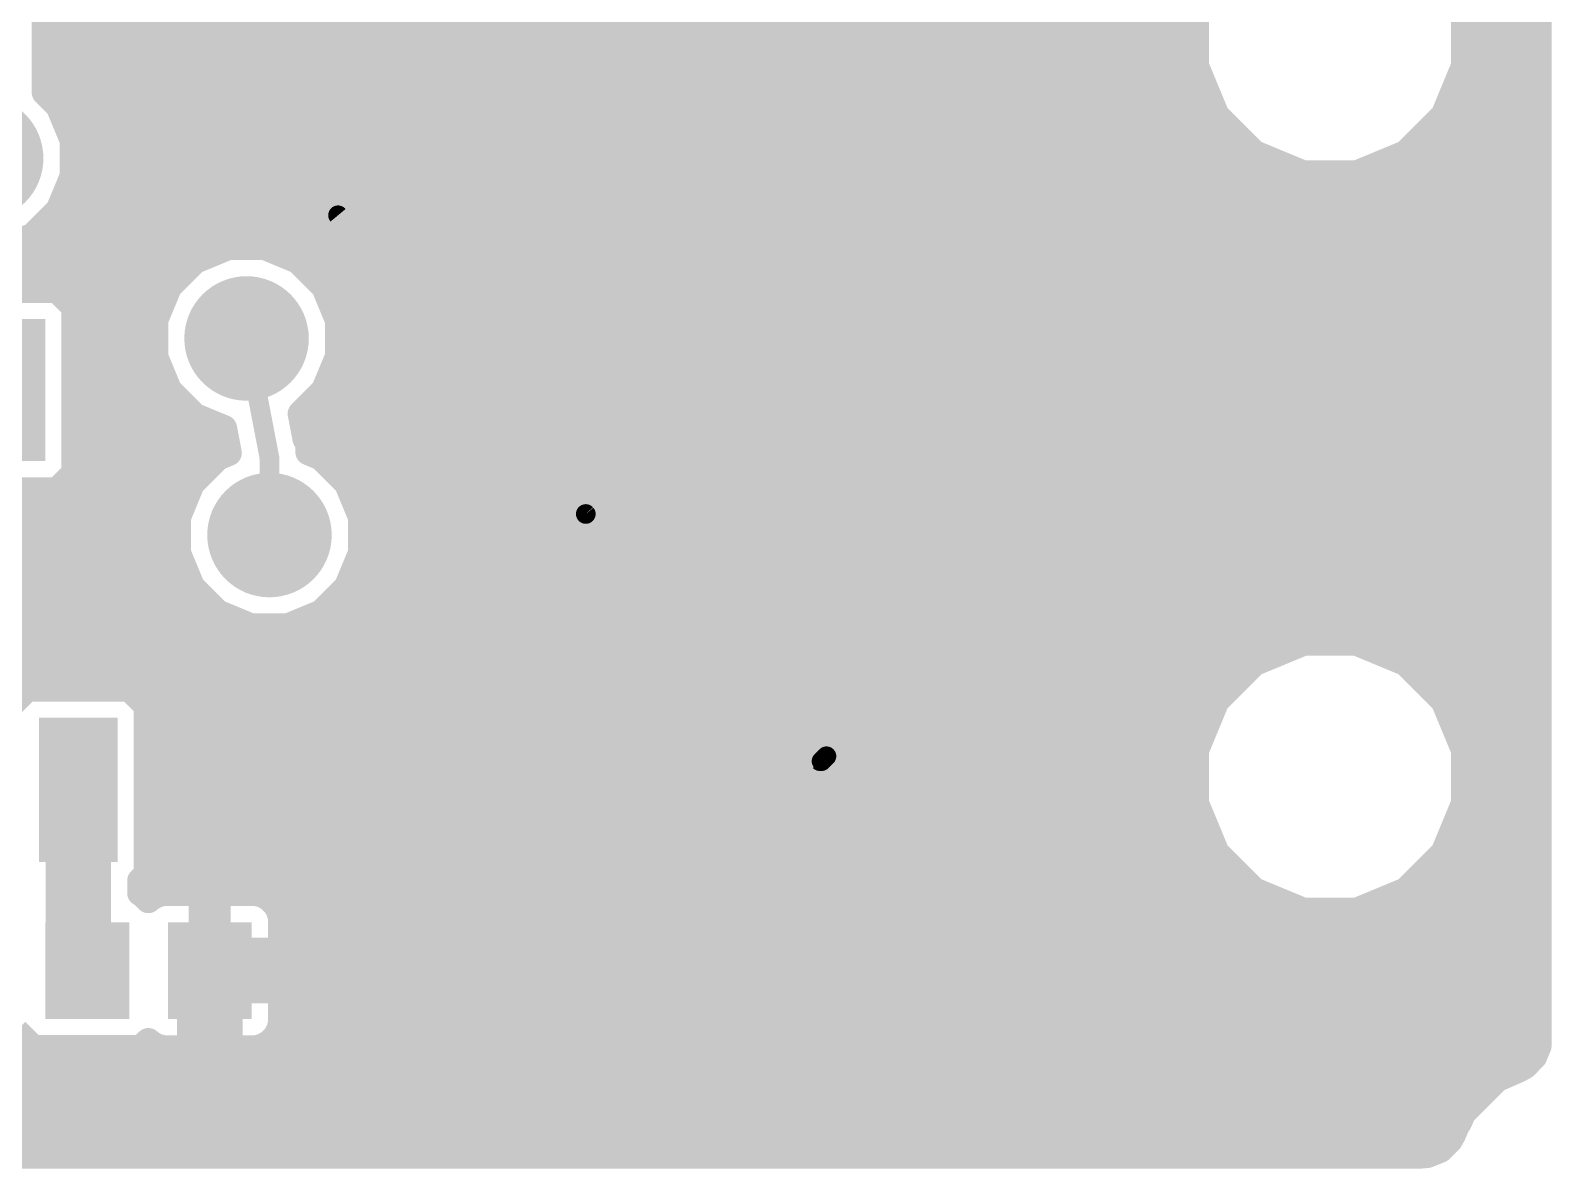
# Model space of a CAD drawing. Extents: x -40.6 to 40.6, y -25.6 to 25.6.
# Drawn here: x 16.97 to 40.56, y -25.57 to -7.92 of the extents above; entities that cross this region are included whole.
import ezdxf

# ---------------------------------------------------------------- set-up
doc = ezdxf.new("R2010")
doc.units = 0
doc.layers.add('1', color=22, linetype='CONTINUOUS')
doc.layers.add('18', color=82, linetype='CONTINUOUS')

# ---------------------------------------------------------------- blocks, each defined once
blk = doc.blocks.new('RECT')
blk.add_solid([(-0.5, -0.5), (0.5, -0.5), (-0.5, 0.5), (0.5, 0.5)])
blk = doc.blocks.new('ROUNDV')
at = {"const_width": 0.5}
blk.add_lwpolyline([(0, -0.25, 1), (0, 0.25, 1), (0, -0.25)], format="xyb", dxfattribs=at)

msp = doc.modelspace()

# ---------------------------------------------------------------- linework, layer by layer
at = {"layer": '1'}
for points, const_width in [([(40.3519, 23.5458), (40.3519, -23.6685)], 0.4064), ([(17.1918, -8.8867), (17.1918, -0.308)], 0.4064), ([(25.146, -4.191), (32.0548, -11.0998)], 2), ([(17.1918, -7.7216), (35.0418, -7.7216)], 0.4064), ([(35.0418, -7.6516), (35.0418, -8.4784)], 0.4064), ([(39.1982, -8.4784), (39.1982, -7.6516)], 0.4064), ([(39.1982, -7.7216), (40.3519, -7.7216)], 0.4064), ([(17.1918, -8.128), (35.0418, -8.128)], 0.4064), ([(39.1982, -8.128), (40.3519, -8.128)], 0.4064), ([(17.1918, -8.5344), (35.065, -8.5344)], 0.4064), ([(35.0418, -8.4784), (35.3582, -9.2422)], 0.4064), ([(38.8818, -9.2422), (39.1982, -8.4784)], 0.4064), ([(39.175, -8.5344), (40.3519, -8.5344)], 0.4064), ([(17.4077, -9.1025), (17.1918, -8.8867)], 0.4064), ([(17.2459, -8.9408), (35.2333, -8.9408)], 0.4064), ([(17.6236, -9.6239), (17.4077, -9.1025)], 0.4064), ([(39.0067, -8.9408), (40.3519, -8.9408)], 0.4064), ([(17.509, -9.3472), (35.4632, -9.3472)], 0.4064), ([(35.3582, -9.2422), (35.9428, -9.8268)], 0.4064), ([(38.2972, -9.8268), (38.8818, -9.2422)], 0.4064), ([(38.7768, -9.3472), (40.3519, -9.3472)], 0.4064), ([(17.6236, -10.1881), (17.6236, -9.6239)], 0.4064), ([(17.6236, -9.7536), (35.8696, -9.7536)], 0.4064), ([(35.9428, -9.8268), (36.7066, -10.1432)], 0.4064), ([(37.5334, -10.1432), (38.2972, -9.8268)], 0.4064), ([(38.3704, -9.7536), (40.3519, -9.7536)], 0.4064), ([(17.4077, -10.7095), (17.6236, -10.1881)], 0.4064), ([(17.6236, -10.16), (40.3519, -10.16)], 0.4064), ([(32.0548, -11.0998), (32.0548, -16.4338)], 2), ([(36.7066, -10.1432), (37.5334, -10.1432)], 0.4064), ([(17.4669, -10.5664), (40.3519, -10.5664)], 0.4064), ([(17.0087, -11.1085), (17.4077, -10.7095)], 0.4064), ([(21.7388, -10.7904), (15.5606, -11.63)], 0.3048), ([(17.1443, -10.9728), (40.3519, -10.9728)], 0.4064), ([(25.5802, -15.4212), (21.7388, -10.7904)], 0.3048), ([(16.4873, -11.3244), (17.0087, -11.1085)], 0.4064), ([(20.0379, -11.2816), (19.5165, -11.4975)], 0.4064), ([(20.6021, -11.2816), (20.0379, -11.2816)], 0.4064), ([(21.1235, -11.4975), (20.6021, -11.2816)], 0.4064), ([(-7.4582, -11.3792), (19.8022, -11.3792)], 0.4064), ([(19.5165, -11.4975), (19.1175, -11.8965)], 0.4064), ([(20.8378, -11.3792), (40.3519, -11.3792)], 0.4064), ([(21.5225, -11.8965), (21.1235, -11.4975)], 0.4064), ([(10.1357, -11.7856), (19.2285, -11.7856)], 0.4064), ([(17.3877, -11.9478), (13.4123, -11.9478)], 0.4064), ([(17.6532, -12.2133), (17.3877, -11.9478)], 0.4064), ([(19.1175, -11.8965), (18.9016, -12.4179)], 0.4064), ([(21.4115, -11.7856), (40.3519, -11.7856)], 0.4064), ([(21.7384, -12.4179), (21.5225, -11.8965)], 0.4064), ([(17.6319, -12.192), (18.9952, -12.192)], 0.4064), ([(17.6532, -14.7887), (17.6532, -12.2133)], 0.4064), ([(21.6448, -12.192), (40.3519, -12.192)], 0.4064), ([(18.9016, -12.4179), (18.9016, -12.9821)], 0.4064), ([(21.7384, -12.9821), (21.7384, -12.4179)], 0.4064), ([(17.6532, -12.5984), (18.9016, -12.5984)], 0.4064), ([(21.7384, -12.5984), (40.3519, -12.5984)], 0.4064), ([(20.32, -12.7), (20.6756, -14.5542)], 0.3048), ([(17.6532, -13.0048), (18.911, -13.0048)], 0.4064), ([(18.9016, -12.9821), (19.1175, -13.5035)], 0.4064), ([(21.5225, -13.5035), (21.7384, -12.9821)], 0.4064), ([(21.729, -13.0048), (40.3519, -13.0048)], 0.4064), ([(17.6532, -13.4112), (19.0793, -13.4112)], 0.4064), ([(21.5607, -13.4112), (40.3519, -13.4112)], 0.4064), ([(19.1175, -13.5035), (19.5165, -13.9025)], 0.4064), ([(21.1602, -13.8657), (21.5225, -13.5035)], 0.4064), ([(17.6532, -13.8176), (19.4317, -13.8176)], 0.4064), ([(21.2353, -14.2575), (21.1602, -13.8657)], 0.4064), ([(21.2083, -13.8176), (40.3519, -13.8176)], 0.4064), ([(19.5165, -13.9025), (19.97, -14.0903)], 0.4064), ([(19.97, -14.0903), (20.0437, -14.4745)], 0.4064), ([(17.6532, -14.224), (19.9956, -14.224)], 0.4064), ([(21.2289, -14.224), (40.3519, -14.224)], 0.4064), ([(21.2812, -14.3034), (21.2353, -14.2575)], 0.4064), ([(21.2812, -14.4636), (21.2812, -14.3034)], 0.4064), ([(19.8721, -14.5455), (19.4731, -14.9445)], 0.4064), ([(20.0437, -14.4745), (19.8721, -14.5455)], 0.4064), ([(21.4791, -14.5455), (21.2812, -14.4636)], 0.4064), ([(21.8781, -14.9445), (21.4791, -14.5455)], 0.4064), ([(17.3877, -15.0542), (17.6532, -14.7887)], 0.4064), ([(17.6532, -14.6304), (19.7873, -14.6304)], 0.4064), ([(20.6756, -14.5542), (20.6756, -15.748)], 0.3048), ([(21.5639, -14.6304), (40.3519, -14.6304)], 0.4064), ([(16.3612, -15.0542), (17.3877, -15.0542)], 0.4064), ([(17.4051, -15.0368), (19.4349, -15.0368)], 0.4064), ([(19.4731, -14.9445), (19.2572, -15.4659)], 0.4064), ([(22.094, -15.4659), (21.8781, -14.9445)], 0.4064), ([(21.9163, -15.0368), (40.3519, -15.0368)], 0.4064), ([(16.3612, -15.4432), (19.2666, -15.4432)], 0.4064), ([(19.2572, -15.4659), (19.2572, -16.0301)], 0.4064), ([(22.0846, -15.4432), (40.3519, -15.4432)], 0.4064), ([(22.094, -16.0301), (22.094, -15.4659)], 0.4064), ([(25.5802, -15.4212), (29.21, -19.2532)], 0.3048), ([(16.3612, -15.8496), (19.2572, -15.8496)], 0.4064), ([(22.094, -15.8496), (40.3519, -15.8496)], 0.4064), ([(19.2572, -16.0301), (19.4731, -16.5515)], 0.4064), ([(21.8781, -16.5515), (22.094, -16.0301)], 0.4064), ([(29.4386, -19.05), (32.0548, -16.4338)], 1.016), ([(16.3612, -16.256), (19.3508, -16.256)], 0.4064), ([(22.0004, -16.256), (40.3519, -16.256)], 0.4064), ([(16.3612, -16.6624), (19.5841, -16.6624)], 0.4064), ([(19.4731, -16.5515), (19.8721, -16.9505)], 0.4064), ([(21.4791, -16.9505), (21.8781, -16.5515)], 0.4064), ([(21.7671, -16.6624), (40.3519, -16.6624)], 0.4064), ([(16.3612, -17.0688), (20.1578, -17.0688)], 0.4064), ([(19.8721, -16.9505), (20.3935, -17.1664)], 0.4064), ([(20.3935, -17.1664), (20.9577, -17.1664)], 0.4064), ([(20.9577, -17.1664), (21.4791, -16.9505)], 0.4064), ([(21.1934, -17.0688), (40.3519, -17.0688)], 0.4064), ([(36.7066, -17.4168), (35.9428, -17.7332)], 0.4064), ([(37.5334, -17.4168), (36.7066, -17.4168)], 0.4064), ([(38.2972, -17.7332), (37.5334, -17.4168)], 0.4064), ([(16.3612, -17.4752), (36.5656, -17.4752)], 0.4064), ([(37.6744, -17.4752), (40.3519, -17.4752)], 0.4064), ([(16.3612, -17.8816), (35.7944, -17.8816)], 0.4064), ([(35.9428, -17.7332), (35.3582, -18.3178)], 0.4064), ([(38.8818, -18.3178), (38.2972, -17.7332)], 0.4064), ([(38.4456, -17.8816), (40.3519, -17.8816)], 0.4064), ([(16.9141, -18.128), (16.6486, -18.3935)], 0.4064), ([(18.5087, -18.128), (16.9141, -18.128)], 0.4064), ([(18.7742, -18.3935), (18.5087, -18.128)], 0.4064), ([(18.6687, -18.288), (35.388, -18.288)], 0.4064), ([(35.3582, -18.3178), (35.0418, -19.0816)], 0.4064), ([(38.852, -18.288), (40.3519, -18.288)], 0.4064), ([(39.1982, -19.0816), (38.8818, -18.3178)], 0.4064), ([(18.7742, -21.0041), (18.7742, -18.3935)], 0.4064), ([(18.7742, -18.6944), (35.2022, -18.6944)], 0.4064), ([(29.4386, -19.05), (24.649, -19.4396)], 1.016), ([(29.3116, -19.177), (29.4386, -19.05)], 1.016), ([(39.0378, -18.6944), (40.3519, -18.6944)], 0.4064), ([(18.7742, -19.1008), (35.0418, -19.1008)], 0.4064), ([(21.5886, -22.5), (24.649, -19.4396)], 1.016), ([(29.21, -19.2532), (29.2354, -19.2532)], 0.3048), ([(29.2354, -19.2532), (29.3116, -19.177)], 0.3048), ([(35.0418, -19.0816), (35.0418, -19.9084)], 0.4064), ([(39.1982, -19.9084), (39.1982, -19.0816)], 0.4064), ([(39.1982, -19.1008), (40.3519, -19.1008)], 0.4064), ([(17.7114, -19.6988), (17.7114, -22.3614)], 1.016), ([(18.7742, -19.5072), (35.0418, -19.5072)], 0.4064), ([(39.1982, -19.5072), (40.3519, -19.5072)], 0.4064), ([(18.7742, -19.9136), (35.044, -19.9136)], 0.4064), ([(35.0418, -19.9084), (35.3582, -20.6722)], 0.4064), ([(38.8818, -20.6722), (39.1982, -19.9084)], 0.4064), ([(39.196, -19.9136), (40.3519, -19.9136)], 0.4064), ([(18.7742, -20.32), (35.2123, -20.32)], 0.4064), ([(39.0277, -20.32), (40.3519, -20.32)], 0.4064), ([(35.3582, -20.6722), (35.9428, -21.2568)], 0.4064), ([(38.2972, -21.2568), (38.8818, -20.6722)], 0.4064), ([(18.7742, -20.7264), (35.4124, -20.7264)], 0.4064), ([(38.8276, -20.7264), (40.3519, -20.7264)], 0.4064), ([(18.6726, -21.1057), (18.7742, -21.0041)], 0.4064), ([(18.6726, -21.2968), (18.6726, -21.1057)], 0.4064), ([(18.6726, -21.1328), (35.8188, -21.1328)], 0.4064), ([(38.4212, -21.1328), (40.3519, -21.1328)], 0.4064), ([(18.6877, -21.2968), (18.6726, -21.2968)], 0.4064), ([(18.7972, -21.4063), (18.6877, -21.2968)], 0.4064), ([(18.8193, -21.3841), (18.7972, -21.4063)], 0.4064), ([(18.9235, -21.324), (18.8193, -21.3841)], 0.4064), ([(19.0398, -21.2928), (18.9235, -21.324)], 0.4064), ([(19.6282, -21.2928), (19.0398, -21.2928)], 0.4064), ([(19.6282, -22.3782), (19.6282, -21.2928)], 0.4064), ([(20.4602, -21.2928), (19.8718, -21.2928)], 0.4064), ([(19.8718, -21.2928), (19.8718, -22.3782)], 0.4064), ([(20.5765, -21.324), (20.4602, -21.2928)], 0.4064), ([(20.6807, -21.3841), (20.5765, -21.324)], 0.4064), ([(20.7659, -21.4693), (20.6807, -21.3841)], 0.4064), ([(35.9428, -21.2568), (36.7066, -21.5732)], 0.4064), ([(37.5334, -21.5732), (38.2972, -21.2568)], 0.4064), ([(19.6282, -21.5392), (19.8718, -21.5392)], 0.4064), ([(20.826, -21.5735), (20.7659, -21.4693)], 0.4064), ([(20.8062, -21.5392), (36.6245, -21.5392)], 0.4064), ([(20.8572, -21.6898), (20.826, -21.5735)], 0.4064), ([(36.7066, -21.5732), (37.5334, -21.5732)], 0.4064), ([(37.6155, -21.5392), (40.3519, -21.5392)], 0.4064), ([(20.8572, -22.3782), (20.8572, -21.6898)], 0.4064), ([(17.7114, -22.3614), (17.85, -22.5)], 1.016), ([(19.6282, -21.9456), (19.8718, -21.9456)], 0.4064), ([(20.8572, -21.9456), (40.3519, -21.9456)], 0.4064), ([(19.75, -22.5), (21.5886, -22.5)], 1.016), ([(19.75, -22.5), (19.75, -23.75)], 1.016), ([(19.6282, -22.352), (19.8718, -22.352)], 0.4064), ([(20.8572, -22.352), (40.3519, -22.352)], 0.4064), ([(19.8718, -22.3782), (19.6282, -22.3782)], 0.4064), ([(19.8718, -22.6218), (19.8718, -22.3782)], 0.4064), ([(19.8718, -22.3782), (20.8572, -22.3782)], 0.4064), ([(19.6282, -23.7072), (19.6282, -22.6218)], 0.4064), ([(19.6282, -22.6218), (19.8718, -22.6218)], 0.4064), ([(19.6282, -22.7584), (19.8718, -22.7584)], 0.4064), ([(19.8718, -22.6218), (19.8718, -23.7072)], 0.4064), ([(20.8572, -22.6218), (19.8718, -22.6218)], 0.4064), ([(20.8572, -23.3102), (20.8572, -22.6218)], 0.4064), ([(20.8572, -22.7584), (40.3519, -22.7584)], 0.4064), ([(19.6282, -23.1648), (19.8718, -23.1648)], 0.4064), ([(20.826, -23.4265), (20.8572, -23.3102)], 0.4064), ([(20.8572, -23.1648), (40.3519, -23.1648)], 0.4064), ([(16.7468, -23.4377), (17.0123, -23.7032)], 0.4064), ([(19.75, -23.75), (19.2, -24.3)], 1.016), ([(20.6807, -23.6159), (20.7659, -23.5307)], 0.4064), ([(20.7659, -23.5307), (20.826, -23.4265)], 0.4064), ([(15.2197, -23.5712), (16.8803, -23.5712)], 0.4064), ([(17.0123, -23.7032), (18.6877, -23.7032)], 0.4064), ([(18.6877, -23.7032), (18.7972, -23.5937)], 0.4064), ([(18.7972, -23.5937), (18.8193, -23.6159)], 0.4064), ([(18.8193, -23.6159), (18.9235, -23.676)], 0.4064), ([(18.9235, -23.676), (19.0398, -23.7072)], 0.4064), ([(19.0398, -23.7072), (19.6282, -23.7072)], 0.4064), ([(19.6282, -23.5712), (19.8718, -23.5712)], 0.4064), ([(19.8718, -23.7072), (20.4602, -23.7072)], 0.4064), ([(20.4602, -23.7072), (20.5765, -23.676)], 0.4064), ([(20.5765, -23.676), (20.6807, -23.6159)], 0.4064), ([(20.7254, -23.5712), (40.3519, -23.5712)], 0.4064), ([(40.3519, -23.6685), (40.2826, -23.8349)], 0.4064), ([(8.5648, -23.9776), (40.1426, -23.9776)], 0.4064), ([(19.2, -24.3), (13.2, -24.3)], 1.016), ([(40.1375, -23.9828), (40.0466, -24.0335)], 0.4064), ([(40.2826, -23.8349), (40.1375, -23.9828)], 0.4064), ([(39.7085, -24.1806), (39.1842, -24.7026)], 0.4064), ([(40.0466, -24.0335), (39.7085, -24.1806)], 0.4064), ([(39.7085, -24.1806), (39.7085, -24.1806)], 0.4064), ([(8.3813, -24.384), (39.5042, -24.384)], 0.4064), ([(39.1842, -24.7026), (39.1157, -24.8582)], 0.4064), ([(39.1842, -24.7026), (39.1842, -24.7026)], 0.4064), ([(8.0689, -24.7904), (39.1456, -24.7904)], 0.4064), ([(39.1017, -24.8638), (39.0254, -25.041)], 0.4064), ([(39.1157, -24.8582), (39.1017, -24.8638)], 0.4064), ([(-38.8985, -25.1968), (38.9094, -25.1968)], 0.4064), ([(38.9752, -25.1322), (38.8273, -25.2774)], 0.4064), ([(39.0254, -25.041), (38.9752, -25.1322)], 0.4064), ([(38.5318, -25.3659), (-38.3311, -25.3659)], 0.4064), ([(38.6354, -25.3558), (38.5318, -25.3659)], 0.4064), ([(38.8273, -25.2774), (38.6354, -25.3558)], 0.4064)]:
    msp.add_lwpolyline(points, dxfattribs=dict(at, const_width=const_width))
for points, const_width in [([(17.1918, -7.62, 1), (17.1918, -7.8232)], 0.2032), ([(35.0418, -7.8232, 1), (35.0418, -7.62)], 0.2032), ([(39.1982, -7.62, 1), (39.1982, -7.8232)], 0.2032), ([(40.3519, -7.8232, 1), (40.3519, -7.62)], 0.2032), ([(17.1918, -8.0264, 1), (17.1918, -8.2296)], 0.2032), ([(35.0418, -8.2296, 1), (35.0418, -8.0264)], 0.2032), ([(39.1982, -8.0264, 1), (39.1982, -8.2296)], 0.2032), ([(40.3519, -8.2296, 1), (40.3519, -8.0264)], 0.2032), ([(17.1918, -8.4328, 1), (17.1918, -8.636)], 0.2032), ([(35.1357, -8.4395, 1), (34.9479, -8.5173)], 0.2032), ([(34.9402, -8.4784, 1), (35.1434, -8.4784)], 0.2032), ([(35.065, -8.636, 1), (35.065, -8.4328)], 0.2032), ([(39.175, -8.4328, 1), (39.175, -8.636)], 0.2032), ([(39.0966, -8.4784, 1), (39.2998, -8.4784)], 0.2032), ([(39.2921, -8.5173, 1), (39.1043, -8.4395)], 0.2032), ([(40.3519, -8.636, 1), (40.3519, -8.4328)], 0.2032), ([(17.2636, -8.8148, 1), (17.12, -8.9585)], 0.2032), ([(17.0902, -8.8867, 1), (17.2934, -8.8867)], 0.2032), ([(17.2459, -8.8392, 1), (17.2459, -9.0424)], 0.2032), ([(17.5015, -9.0637, 1), (17.3138, -9.1414)], 0.2032), ([(17.3358, -9.1744, 1), (17.4795, -9.0307)], 0.2032), ([(35.2333, -9.0424, 1), (35.2333, -8.8392)], 0.2032), ([(39.0067, -8.8392, 1), (39.0067, -9.0424)], 0.2032), ([(40.3519, -9.0424, 1), (40.3519, -8.8392)], 0.2032), ([(17.509, -9.2456, 1), (17.509, -9.4488)], 0.2032), ([(35.43, -9.1704, 1), (35.2863, -9.314)], 0.2032), ([(35.2643, -9.2811, 1), (35.4521, -9.2033)], 0.2032), ([(35.4632, -9.4488, 1), (35.4632, -9.2456)], 0.2032), ([(38.7768, -9.2456, 1), (38.7768, -9.4488)], 0.2032), ([(38.7879, -9.2033, 1), (38.9757, -9.2811)], 0.2032), ([(38.9537, -9.314, 1), (38.81, -9.1704)], 0.2032), ([(40.3519, -9.4488, 1), (40.3519, -9.2456)], 0.2032), ([(17.7252, -9.6239, 1), (17.522, -9.6239)], 0.2032), ([(17.6236, -9.652, 1), (17.6236, -9.8552)], 0.2032), ([(17.5297, -9.6627, 1), (17.7175, -9.585)], 0.2032), ([(35.9817, -9.7329, 1), (35.9039, -9.9207)], 0.2032), ([(35.8696, -9.8552, 1), (35.8696, -9.652)], 0.2032), ([(35.871, -9.8987, 1), (36.0146, -9.755)], 0.2032), ([(38.2254, -9.755, 1), (38.369, -9.8987)], 0.2032), ([(38.3361, -9.9207, 1), (38.2583, -9.7329)], 0.2032), ([(38.3704, -9.652, 1), (38.3704, -9.8552)], 0.2032), ([(40.3519, -9.8552, 1), (40.3519, -9.652)], 0.2032), ([(17.6236, -10.0584, 1), (17.6236, -10.2616)], 0.2032), ([(17.522, -10.1881, 1), (17.7252, -10.1881)], 0.2032), ([(17.7175, -10.227, 1), (17.5297, -10.1493)], 0.2032), ([(32.5548, -11.0998, 1), (31.5548, -11.0998)], 1), ([(36.7066, -10.0416, 1), (36.7066, -10.2448)], 0.2032), ([(36.6677, -10.2371, 1), (36.7455, -10.0493)], 0.2032), ([(37.4945, -10.0493, 1), (37.5723, -10.2371)], 0.2032), ([(37.5334, -10.2448, 1), (37.5334, -10.0416)], 0.2032), ([(40.3519, -10.2616, 1), (40.3519, -10.0584)], 0.2032), ([(17.4669, -10.4648, 1), (17.4669, -10.668)], 0.2032), ([(31.7012, -11.4534, 1), (32.4084, -10.7462)], 1), ([(40.3519, -10.668, 1), (40.3519, -10.4648)], 0.2032), ([(17.3138, -10.6706, 1), (17.5015, -10.7483)], 0.2032), ([(17.4795, -10.7813, 1), (17.3358, -10.6376)], 0.2032), ([(17.1443, -10.8712, 1), (17.1443, -11.0744)], 0.2032), ([(21.7974, -10.7417, 1), (21.6802, -10.8391)], 0.1524), ([(21.7491, -10.8659, 1), (21.7285, -10.7149)], 0.1524), ([(40.3519, -11.0744, 1), (40.3519, -10.8712)], 0.2032), ([(16.9368, -11.0366, 1), (17.0805, -11.1803)], 0.2032), ([(17.0475, -11.2023, 1), (16.9698, -11.0146)], 0.2032), ([(20.0379, -11.18, 1), (20.0379, -11.3832)], 0.2032), ([(20.0767, -11.3755, 1), (19.999, -11.1877)], 0.2032), ([(20.641, -11.1877, 1), (20.5633, -11.3755)], 0.2032), ([(20.6021, -11.3832, 1), (20.6021, -11.18)], 0.2032), ([(19.4777, -11.4037, 1), (19.5554, -11.5914)], 0.2032), ([(19.5884, -11.5694, 1), (19.4447, -11.4257)], 0.2032), ([(19.8022, -11.4808, 1), (19.8022, -11.2776)], 0.2032), ([(20.8378, -11.2776, 1), (20.8378, -11.4808)], 0.2032), ([(21.1953, -11.4257, 1), (21.0516, -11.5694)], 0.2032), ([(21.0846, -11.5914, 1), (21.1623, -11.4037)], 0.2032), ([(40.3519, -11.4808, 1), (40.3519, -11.2776)], 0.2032), ([(17.4596, -11.876, 1), (17.3159, -12.0196)], 0.2032), ([(17.3877, -12.0494, 1), (17.3877, -11.8462)], 0.2032), ([(19.0457, -11.8247, 1), (19.1894, -11.9684)], 0.2032), ([(19.2114, -11.9354, 1), (19.0237, -11.8577)], 0.2032), ([(19.2285, -11.8872, 1), (19.2285, -11.684)], 0.2032), ([(21.4115, -11.684, 1), (21.4115, -11.8872)], 0.2032), ([(21.6163, -11.8577, 1), (21.4286, -11.9354)], 0.2032), ([(21.4506, -11.9684, 1), (21.5943, -11.8247)], 0.2032), ([(40.3519, -11.8872, 1), (40.3519, -11.684)], 0.2032), ([(17.6319, -12.0904, 1), (17.6319, -12.2936)], 0.2032), ([(17.7548, -12.2133, 1), (17.5516, -12.2133)], 0.2032), ([(18.9952, -12.2936, 1), (18.9952, -12.0904)], 0.2032), ([(21.6448, -12.0904, 1), (21.6448, -12.2936)], 0.2032), ([(40.3519, -12.2936, 1), (40.3519, -12.0904)], 0.2032), ([(17.5814, -12.2851, 1), (17.725, -12.1414)], 0.2032), ([(19.0032, -12.4179, 1), (18.8, -12.4179)], 0.2032), ([(21.84, -12.4179, 1), (21.6368, -12.4179)], 0.2032), ([(17.6532, -12.4968, 1), (17.6532, -12.7)], 0.2032), ([(18.8077, -12.379, 1), (18.9955, -12.4567)], 0.2032), ([(18.9016, -12.7, 1), (18.9016, -12.4968)], 0.2032), ([(21.7384, -12.4968, 1), (21.7384, -12.7)], 0.2032), ([(21.6445, -12.4567, 1), (21.8323, -12.379)], 0.2032), ([(40.3519, -12.7, 1), (40.3519, -12.4968)], 0.2032), ([(20.3948, -12.6856, 1), (20.2452, -12.7144)], 0.1524), ([(17.6532, -12.9032, 1), (17.6532, -13.1064)], 0.2032), ([(18.9955, -12.9433, 1), (18.8077, -13.021)], 0.2032), ([(18.8, -12.9821, 1), (19.0032, -12.9821)], 0.2032), ([(18.911, -13.1064, 1), (18.911, -12.9032)], 0.2032), ([(21.729, -12.9032, 1), (21.729, -13.1064)], 0.2032), ([(21.6368, -12.9821, 1), (21.84, -12.9821)], 0.2032), ([(21.8323, -13.021, 1), (21.6445, -12.9433)], 0.2032), ([(40.3519, -13.1064, 1), (40.3519, -12.9032)], 0.2032), ([(17.6532, -13.3096, 1), (17.6532, -13.5128)], 0.2032), ([(19.0793, -13.5128, 1), (19.0793, -13.3096)], 0.2032), ([(21.5607, -13.3096, 1), (21.5607, -13.5128)], 0.2032), ([(40.3519, -13.5128, 1), (40.3519, -13.3096)], 0.2032), ([(19.1894, -13.4316, 1), (19.0457, -13.5753)], 0.2032), ([(19.0237, -13.5423, 1), (19.2114, -13.4646)], 0.2032), ([(21.4286, -13.4646, 1), (21.6163, -13.5423)], 0.2032), ([(21.5943, -13.5753, 1), (21.4506, -13.4316)], 0.2032), ([(17.6532, -13.716, 1), (17.6532, -13.9192)], 0.2032), ([(19.4317, -13.9192, 1), (19.4317, -13.716)], 0.2032), ([(21.26, -13.8466, 1), (21.0604, -13.8849)], 0.2032), ([(21.2083, -13.716, 1), (21.2083, -13.9192)], 0.2032), ([(40.3519, -13.9192, 1), (40.3519, -13.716)], 0.2032), ([(19.5554, -13.8086, 1), (19.4777, -13.9963)], 0.2032), ([(19.4447, -13.9743, 1), (19.5884, -13.8306)], 0.2032), ([(20.0698, -14.0711, 1), (19.8702, -14.1094)], 0.2032), ([(19.9311, -14.1842, 1), (20.0089, -13.9964)], 0.2032), ([(21.0884, -13.7939, 1), (21.232, -13.9376)], 0.2032), ([(17.6532, -14.1224, 1), (17.6532, -14.3256)], 0.2032), ([(19.9956, -14.3256, 1), (19.9956, -14.1224)], 0.2032), ([(21.2289, -14.1224, 1), (21.2289, -14.3256)], 0.2032), ([(21.3072, -14.1856, 1), (21.1635, -14.3293)], 0.2032), ([(21.1355, -14.2766, 1), (21.3351, -14.2383)], 0.2032), ([(21.3828, -14.3034, 1), (21.1796, -14.3034)], 0.2032), ([(21.2094, -14.3752, 1), (21.353, -14.2315)], 0.2032), ([(40.3519, -14.3256, 1), (40.3519, -14.1224)], 0.2032), ([(19.8333, -14.4517, 1), (19.911, -14.6394)], 0.2032), ([(19.944, -14.6174, 1), (19.8003, -14.4737)], 0.2032), ([(19.9439, -14.4936, 1), (20.1435, -14.4554)], 0.2032), ([(20.0826, -14.5684, 1), (20.0048, -14.3806)], 0.2032), ([(21.3201, -14.3697, 1), (21.2423, -14.5575)], 0.2032), ([(21.1796, -14.4636, 1), (21.3828, -14.4636)], 0.2032), ([(21.5509, -14.4737, 1), (21.4072, -14.6174)], 0.2032), ([(21.4402, -14.6394, 1), (21.5179, -14.4517)], 0.2032), ([(17.6532, -14.5288, 1), (17.6532, -14.732)], 0.2032), ([(17.725, -14.8606, 1), (17.5814, -14.7169)], 0.2032), ([(19.7873, -14.732, 1), (19.7873, -14.5288)], 0.2032), ([(20.7518, -14.5542, 1), (20.5994, -14.5542)], 0.1524), ([(20.6008, -14.5686, 1), (20.7504, -14.5398)], 0.1524), ([(21.5639, -14.5288, 1), (21.5639, -14.732)], 0.2032), ([(40.3519, -14.732, 1), (40.3519, -14.5288)], 0.2032), ([(17.4051, -14.9352, 1), (17.4051, -15.1384)], 0.2032), ([(17.3877, -15.1558, 1), (17.3877, -14.9526)], 0.2032), ([(17.5516, -14.7887, 1), (17.7548, -14.7887)], 0.2032), ([(19.4013, -14.8727, 1), (19.545, -15.0164)], 0.2032), ([(19.567, -14.9834, 1), (19.3793, -14.9057)], 0.2032), ([(19.4349, -15.1384, 1), (19.4349, -14.9352)], 0.2032), ([(21.9719, -14.9057, 1), (21.7842, -14.9834)], 0.2032), ([(21.8062, -15.0164, 1), (21.9499, -14.8727)], 0.2032), ([(21.9163, -14.9352, 1), (21.9163, -15.1384)], 0.2032), ([(40.3519, -15.1384, 1), (40.3519, -14.9352)], 0.2032), ([(17.3159, -14.9824, 1), (17.4596, -15.126)], 0.2032), ([(19.3588, -15.4659, 1), (19.1556, -15.4659)], 0.2032), ([(19.1633, -15.427, 1), (19.3511, -15.5047)], 0.2032), ([(19.2666, -15.5448, 1), (19.2666, -15.3416)], 0.2032), ([(22.0846, -15.3416, 1), (22.0846, -15.5448)], 0.2032), ([(22.1956, -15.4659, 1), (21.9924, -15.4659)], 0.2032), ([(22.0001, -15.5047, 1), (22.1879, -15.427)], 0.2032), ([(25.6355, -15.3688, 1), (25.5249, -15.4736)], 0.1524), ([(25.5216, -15.4699, 1), (25.6388, -15.3725)], 0.1524), ([(40.3519, -15.5448, 1), (40.3519, -15.3416)], 0.2032), ([(19.2572, -15.9512, 1), (19.2572, -15.748)], 0.2032), ([(20.5994, -15.748, 1), (20.7518, -15.748)], 0.1524), ([(22.094, -15.748, 1), (22.094, -15.9512)], 0.2032), ([(40.3519, -15.9512, 1), (40.3519, -15.748)], 0.2032), ([(19.3511, -15.9913, 1), (19.1633, -16.069)], 0.2032), ([(19.1556, -16.0301, 1), (19.3588, -16.0301)], 0.2032), ([(21.9924, -16.0301, 1), (22.1956, -16.0301)], 0.2032), ([(22.1879, -16.069, 1), (22.0001, -15.9913)], 0.2032), ([(31.5548, -16.4338, 1), (32.5548, -16.4338)], 1), ([(32.2344, -16.6134, 1), (31.8752, -16.2542)], 0.508), ([(19.3508, -16.3576, 1), (19.3508, -16.1544)], 0.2032), ([(22.0004, -16.1544, 1), (22.0004, -16.3576)], 0.2032), ([(40.3519, -16.3576, 1), (40.3519, -16.1544)], 0.2032), ([(19.545, -16.4796, 1), (19.4013, -16.6233)], 0.2032), ([(19.3793, -16.5903, 1), (19.567, -16.5126)], 0.2032), ([(19.5841, -16.764, 1), (19.5841, -16.5608)], 0.2032), ([(21.7671, -16.5608, 1), (21.7671, -16.764)], 0.2032), ([(21.7842, -16.5126, 1), (21.9719, -16.5903)], 0.2032), ([(21.9499, -16.6233, 1), (21.8062, -16.4796)], 0.2032), ([(40.3519, -16.764, 1), (40.3519, -16.5608)], 0.2032), ([(19.911, -16.8566, 1), (19.8333, -17.0443)], 0.2032), ([(19.8003, -17.0223, 1), (19.944, -16.8786)], 0.2032), ([(20.1578, -17.1704, 1), (20.1578, -16.9672)], 0.2032), ([(20.3935, -17.0648, 1), (20.3935, -17.268)], 0.2032), ([(20.3546, -17.2603, 1), (20.4323, -17.0725)], 0.2032), ([(20.9189, -17.0725, 1), (20.9966, -17.2603)], 0.2032), ([(20.9577, -17.268, 1), (20.9577, -17.0648)], 0.2032), ([(21.1934, -16.9672, 1), (21.1934, -17.1704)], 0.2032), ([(21.4072, -16.8786, 1), (21.5509, -17.0223)], 0.2032), ([(21.5179, -17.0443, 1), (21.4402, -16.8566)], 0.2032), ([(40.3519, -17.1704, 1), (40.3519, -16.9672)], 0.2032), ([(36.7066, -17.3152, 1), (36.7066, -17.5184)], 0.2032), ([(36.7455, -17.5107, 1), (36.6677, -17.3229)], 0.2032), ([(37.5723, -17.3229, 1), (37.4945, -17.5107)], 0.2032), ([(37.5334, -17.5184, 1), (37.5334, -17.3152)], 0.2032), ([(36.5656, -17.5768, 1), (36.5656, -17.3736)], 0.2032), ([(37.6744, -17.3736, 1), (37.6744, -17.5768)], 0.2032), ([(40.3519, -17.5768, 1), (40.3519, -17.3736)], 0.2032), ([(35.7944, -17.9832, 1), (35.7944, -17.78)], 0.2032), ([(35.9039, -17.6393, 1), (35.9817, -17.8271)], 0.2032), ([(36.0146, -17.805, 1), (35.871, -17.6613)], 0.2032), ([(38.369, -17.6613, 1), (38.2254, -17.805)], 0.2032), ([(38.2583, -17.8271, 1), (38.3361, -17.6393)], 0.2032), ([(38.4456, -17.78, 1), (38.4456, -17.9832)], 0.2032), ([(40.3519, -17.9832, 1), (40.3519, -17.78)], 0.2032), ([(16.9141, -18.0264, 1), (16.9141, -18.2296)], 0.2032), ([(16.9859, -18.1998, 1), (16.8422, -18.0562)], 0.2032), ([(18.5806, -18.0562, 1), (18.4369, -18.1998)], 0.2032), ([(18.5087, -18.2296, 1), (18.5087, -18.0264)], 0.2032), ([(18.6687, -18.1864, 1), (18.6687, -18.3896)], 0.2032), ([(35.2863, -18.246, 1), (35.43, -18.3896)], 0.2032), ([(35.4521, -18.3567, 1), (35.2643, -18.2789)], 0.2032), ([(35.388, -18.3896, 1), (35.388, -18.1864)], 0.2032), ([(38.852, -18.1864, 1), (38.852, -18.3896)], 0.2032), ([(38.9757, -18.2789, 1), (38.7879, -18.3567)], 0.2032), ([(38.81, -18.3896, 1), (38.9537, -18.246)], 0.2032), ([(40.3519, -18.3896, 1), (40.3519, -18.1864)], 0.2032), ([(18.8758, -18.3935, 1), (18.6726, -18.3935)], 0.2032), ([(18.7024, -18.4653, 1), (18.846, -18.3216)], 0.2032), ([(18.7742, -18.5928, 1), (18.7742, -18.796)], 0.2032), ([(29.259, -18.8704, 1), (29.6182, -19.2296)], 0.508), ([(29.6182, -19.2296, 1), (29.259, -18.8704)], 0.508), ([(29.4592, -19.3032, 1), (29.418, -18.7968)], 0.508), ([(35.2022, -18.796, 1), (35.2022, -18.5928)], 0.2032), ([(39.0378, -18.5928, 1), (39.0378, -18.796)], 0.2032), ([(40.3519, -18.796, 1), (40.3519, -18.5928)], 0.2032), ([(29.132, -18.9974, 1), (29.4912, -19.3566)], 0.508), ([(18.7742, -18.9992, 1), (18.7742, -19.2024)], 0.2032), ([(24.6284, -19.1864, 1), (24.6696, -19.6928)], 0.508), ([(24.8286, -19.6192, 1), (24.4694, -19.26)], 0.508), ([(29.21, -19.177, 1), (29.21, -19.3294)], 0.1524), ([(29.2354, -19.3294, 1), (29.2354, -19.177)], 0.1524), ([(29.3655, -19.2309, 1), (29.2577, -19.1231)], 0.1524), ([(35.1434, -19.0816, 1), (34.9402, -19.0816)], 0.2032), ([(34.9479, -19.0427, 1), (35.1357, -19.1205)], 0.2032), ([(35.0418, -19.2024, 1), (35.0418, -18.9992)], 0.2032), ([(39.2998, -19.0816, 1), (39.0966, -19.0816)], 0.2032), ([(39.1982, -18.9992, 1), (39.1982, -19.2024)], 0.2032), ([(39.1043, -19.1205, 1), (39.2921, -19.0427)], 0.2032), ([(40.3519, -19.2024, 1), (40.3519, -18.9992)], 0.2032), ([(17.9654, -19.6988, 1), (17.4574, -19.6988)], 0.508), ([(18.7742, -19.4056, 1), (18.7742, -19.6088)], 0.2032), ([(29.1547, -19.3056, 1), (29.2653, -19.2008)], 0.1524), ([(29.1815, -19.1993, 1), (29.2893, -19.3071)], 0.1524), ([(35.0418, -19.6088, 1), (35.0418, -19.4056)], 0.2032), ([(39.1982, -19.4056, 1), (39.1982, -19.6088)], 0.2032), ([(40.3519, -19.6088, 1), (40.3519, -19.4056)], 0.2032), ([(18.7742, -19.812, 1), (18.7742, -20.0152)], 0.2032), ([(35.1357, -19.8695, 1), (34.9479, -19.9473)], 0.2032), ([(34.9402, -19.9084, 1), (35.1434, -19.9084)], 0.2032), ([(35.044, -20.0152, 1), (35.044, -19.812)], 0.2032), ([(39.196, -19.812, 1), (39.196, -20.0152)], 0.2032), ([(39.0966, -19.9084, 1), (39.2998, -19.9084)], 0.2032), ([(39.2921, -19.9473, 1), (39.1043, -19.8695)], 0.2032), ([(40.3519, -20.0152, 1), (40.3519, -19.812)], 0.2032), ([(18.7742, -20.2184, 1), (18.7742, -20.4216)], 0.2032), ([(35.2123, -20.4216, 1), (35.2123, -20.2184)], 0.2032), ([(39.0277, -20.2184, 1), (39.0277, -20.4216)], 0.2032), ([(40.3519, -20.4216, 1), (40.3519, -20.2184)], 0.2032), ([(35.43, -20.6004, 1), (35.2863, -20.744)], 0.2032), ([(38.9537, -20.744, 1), (38.81, -20.6004)], 0.2032), ([(18.7742, -20.6248, 1), (18.7742, -20.828)], 0.2032), ([(35.2643, -20.7111, 1), (35.4521, -20.6333)], 0.2032), ([(35.4124, -20.828, 1), (35.4124, -20.6248)], 0.2032), ([(38.8276, -20.6248, 1), (38.8276, -20.828)], 0.2032), ([(38.7879, -20.6333, 1), (38.9757, -20.7111)], 0.2032), ([(40.3519, -20.828, 1), (40.3519, -20.6248)], 0.2032), ([(18.7742, -21.1057, 1), (18.571, -21.1057)], 0.2032), ([(18.6726, -21.0312, 1), (18.6726, -21.2344)], 0.2032), ([(18.6008, -21.0339, 1), (18.7444, -21.1776)], 0.2032), ([(18.6726, -21.0041, 1), (18.8758, -21.0041)], 0.2032), ([(18.846, -21.076, 1), (18.7024, -20.9323)], 0.2032), ([(35.8188, -21.2344, 1), (35.8188, -21.0312)], 0.2032), ([(38.4212, -21.0312, 1), (38.4212, -21.2344)], 0.2032), ([(40.3519, -21.2344, 1), (40.3519, -21.0312)], 0.2032), ([(18.6726, -21.1952, 1), (18.6726, -21.3984)], 0.2032), ([(18.571, -21.2968, 1), (18.7742, -21.2968)], 0.2032), ([(18.7596, -21.225, 1), (18.6159, -21.3686)], 0.2032), ([(18.6877, -21.3984, 1), (18.6877, -21.1952)], 0.2032), ([(18.7685, -21.2962, 1), (18.8701, -21.4721)], 0.2032), ([(18.8911, -21.456, 1), (18.7474, -21.3123)], 0.2032), ([(18.8972, -21.2258, 1), (18.9498, -21.4221)], 0.2032), ([(18.9743, -21.4119, 1), (18.8727, -21.236)], 0.2032), ([(19.0398, -21.1912, 1), (19.0398, -21.3944)], 0.2032), ([(19.0661, -21.3909, 1), (19.0135, -21.1947)], 0.2032), ([(19.7298, -21.2928, 1), (19.5266, -21.2928)], 0.2032), ([(19.6282, -21.3944, 1), (19.6282, -21.1912)], 0.2032), ([(19.8718, -21.1912, 1), (19.8718, -21.3944)], 0.2032), ([(19.9734, -21.2928, 1), (19.7702, -21.2928)], 0.2032), ([(20.4865, -21.1947, 1), (20.4339, -21.3909)], 0.2032), ([(20.4602, -21.3944, 1), (20.4602, -21.1912)], 0.2032), ([(20.6273, -21.236, 1), (20.5257, -21.4119)], 0.2032), ([(20.5502, -21.4221, 1), (20.6028, -21.2258)], 0.2032), ([(20.7526, -21.3123, 1), (20.6089, -21.456)], 0.2032), ([(20.6299, -21.4721, 1), (20.7315, -21.2962)], 0.2032), ([(35.9817, -21.1629, 1), (35.9039, -21.3507)], 0.2032), ([(35.871, -21.3287, 1), (36.0146, -21.185)], 0.2032), ([(38.2254, -21.185, 1), (38.369, -21.3287)], 0.2032), ([(38.3361, -21.3507, 1), (38.2583, -21.1629)], 0.2032), ([(18.7253, -21.3344, 1), (18.869, -21.4781)], 0.2032), ([(18.7253, -21.4781, 1), (18.869, -21.3344)], 0.2032), ([(19.6282, -21.4376, 1), (19.6282, -21.6408)], 0.2032), ([(19.8718, -21.6408, 1), (19.8718, -21.4376)], 0.2032), ([(20.8538, -21.4185, 1), (20.6779, -21.5201)], 0.2032), ([(20.694, -21.5411, 1), (20.8377, -21.3974)], 0.2032), ([(20.8062, -21.4376, 1), (20.8062, -21.6408)], 0.2032), ([(20.9242, -21.5472, 1), (20.7279, -21.5998)], 0.2032), ([(20.7381, -21.6243, 1), (20.914, -21.5227)], 0.2032), ([(36.7066, -21.4716, 1), (36.7066, -21.6748)], 0.2032), ([(36.6245, -21.6408, 1), (36.6245, -21.4376)], 0.2032), ([(36.6677, -21.6671, 1), (36.7455, -21.4793)], 0.2032), ([(37.4945, -21.4793, 1), (37.5723, -21.6671)], 0.2032), ([(37.6155, -21.4376, 1), (37.6155, -21.6408)], 0.2032), ([(37.5334, -21.6748, 1), (37.5334, -21.4716)], 0.2032), ([(40.3519, -21.6408, 1), (40.3519, -21.4376)], 0.2032), ([(20.9588, -21.6898, 1), (20.7556, -21.6898)], 0.2032), ([(20.7591, -21.7161, 1), (20.9553, -21.6635)], 0.2032), ([(17.891, -22.1818, 1), (17.5318, -22.541)], 0.508), ([(19.6282, -21.844, 1), (19.6282, -22.0472)], 0.2032), ([(19.8718, -22.0472, 1), (19.8718, -21.844)], 0.2032), ([(20.8572, -21.844, 1), (20.8572, -22.0472)], 0.2032), ([(40.3519, -22.0472, 1), (40.3519, -21.844)], 0.2032), ([(17.4574, -22.3614, 1), (17.9654, -22.3614)], 0.508), ([(17.6704, -22.6796, 1), (18.0296, -22.3204)], 0.508), ([(19.75, -22.246, 1), (19.75, -22.754)], 0.508), ([(20.004, -22.5, 1), (19.496, -22.5)], 0.508), ([(19.6282, -22.2504, 1), (19.6282, -22.4536)], 0.2032), ([(19.8718, -22.4536, 1), (19.8718, -22.2504)], 0.2032), ([(20.8572, -22.2504, 1), (20.8572, -22.4536)], 0.2032), ([(21.409, -22.3204, 1), (21.7682, -22.6796)], 0.508), ([(21.5886, -22.754, 1), (21.5886, -22.246)], 0.508), ([(40.3519, -22.4536, 1), (40.3519, -22.2504)], 0.2032), ([(19.6282, -22.2766, 1), (19.6282, -22.4798)], 0.2032), ([(19.5266, -22.3782, 1), (19.7298, -22.3782)], 0.2032), ([(19.9734, -22.3782, 1), (19.7702, -22.3782)], 0.2032), ([(19.8718, -22.2766, 1), (19.8718, -22.4798)], 0.2032), ([(19.7702, -22.3782, 1), (19.9734, -22.3782)], 0.2032), ([(19.8718, -22.4798, 1), (19.8718, -22.2766)], 0.2032), ([(20.7556, -22.3782, 1), (20.9588, -22.3782)], 0.2032), ([(20.8572, -22.4798, 1), (20.8572, -22.2766)], 0.2032), ([(19.7298, -22.6218, 1), (19.5266, -22.6218)], 0.2032), ([(19.6282, -22.5202, 1), (19.6282, -22.7234)], 0.2032), ([(19.6282, -22.6568, 1), (19.6282, -22.86)], 0.2032), ([(19.9734, -22.6218, 1), (19.7702, -22.6218)], 0.2032), ([(19.8718, -22.5202, 1), (19.8718, -22.7234)], 0.2032), ([(19.7702, -22.6218, 1), (19.9734, -22.6218)], 0.2032), ([(19.8718, -22.7234, 1), (19.8718, -22.5202)], 0.2032), ([(19.8718, -22.86, 1), (19.8718, -22.6568)], 0.2032), ([(20.9588, -22.6218, 1), (20.7556, -22.6218)], 0.2032), ([(20.8572, -22.6568, 1), (20.8572, -22.86)], 0.2032), ([(20.8572, -22.7234, 1), (20.8572, -22.5202)], 0.2032), ([(40.3519, -22.86, 1), (40.3519, -22.6568)], 0.2032), ([(19.6282, -23.0632, 1), (19.6282, -23.2664)], 0.2032), ([(19.8718, -23.2664, 1), (19.8718, -23.0632)], 0.2032), ([(20.8572, -23.0632, 1), (20.8572, -23.2664)], 0.2032), ([(20.9553, -23.3365, 1), (20.7591, -23.2839)], 0.2032), ([(40.3519, -23.2664, 1), (40.3519, -23.0632)], 0.2032), ([(19.9296, -23.9296, 1), (19.5704, -23.5704)], 0.508), ([(20.8377, -23.6026, 1), (20.694, -23.4589)], 0.2032), ([(20.7279, -23.4002, 1), (20.9242, -23.4528)], 0.2032), ([(20.914, -23.4773, 1), (20.7381, -23.3757)], 0.2032), ([(20.7556, -23.3102, 1), (20.9588, -23.3102)], 0.2032), ([(16.8803, -23.6728, 1), (16.8803, -23.4696)], 0.2032), ([(17.0123, -23.6016, 1), (17.0123, -23.8048)], 0.2032), ([(16.9404, -23.775, 1), (17.0841, -23.6314)], 0.2032), ([(18.6159, -23.6314, 1), (18.7596, -23.775)], 0.2032), ([(18.6877, -23.8048, 1), (18.6877, -23.6016)], 0.2032), ([(18.869, -23.5219, 1), (18.7253, -23.6656)], 0.2032), ([(18.8701, -23.5279, 1), (18.7685, -23.7038)], 0.2032), ([(18.869, -23.6656, 1), (18.7253, -23.5219)], 0.2032), ([(18.7474, -23.6877, 1), (18.8911, -23.544)], 0.2032), ([(18.9498, -23.5779, 1), (18.8972, -23.7742)], 0.2032), ([(18.8727, -23.764, 1), (18.9743, -23.5881)], 0.2032), ([(19.0398, -23.6056, 1), (19.0398, -23.8088)], 0.2032), ([(19.0135, -23.8053, 1), (19.0661, -23.6091)], 0.2032), ([(19.496, -23.75, 1), (20.004, -23.75)], 0.508), ([(19.6282, -23.4696, 1), (19.6282, -23.6728)], 0.2032), ([(19.6282, -23.8088, 1), (19.6282, -23.6056)], 0.2032), ([(19.8718, -23.6056, 1), (19.8718, -23.8088)], 0.2032), ([(19.8718, -23.6728, 1), (19.8718, -23.4696)], 0.2032), ([(20.4339, -23.6091, 1), (20.4865, -23.8053)], 0.2032), ([(20.4602, -23.8088, 1), (20.4602, -23.6056)], 0.2032), ([(20.5257, -23.5881, 1), (20.6273, -23.764)], 0.2032), ([(20.6028, -23.7742, 1), (20.5502, -23.5779)], 0.2032), ([(20.6089, -23.544, 1), (20.7526, -23.6877)], 0.2032), ([(20.7254, -23.4696, 1), (20.7254, -23.6728)], 0.2032), ([(20.7315, -23.7038, 1), (20.6299, -23.5279)], 0.2032), ([(20.6779, -23.4799, 1), (20.8538, -23.5815)], 0.2032), ([(40.2503, -23.6685, 1), (40.4535, -23.6685)], 0.2032), ([(40.4457, -23.7075, 1), (40.2581, -23.6295)], 0.2032), ([(40.3519, -23.6728, 1), (40.3519, -23.4696)], 0.2032), ([(19.2, -24.554, 1), (19.2, -24.046)], 0.508), ([(19.5266, -23.7072, 1), (19.7298, -23.7072)], 0.2032), ([(19.7702, -23.7072, 1), (19.9734, -23.7072)], 0.2032), ([(40.065, -23.9116, 1), (40.21, -24.054)], 0.2032), ([(40.1869, -24.0716, 1), (40.088, -23.8941)], 0.2032), ([(40.1426, -24.0792, 1), (40.1426, -23.876)], 0.2032), ([(40.1888, -23.7959, 1), (40.3764, -23.874)], 0.2032), ([(40.3551, -23.9061, 1), (40.2101, -23.7637)], 0.2032), ([(19.0204, -24.1204, 1), (19.3796, -24.4796)], 0.508), ([(39.7085, -24.079, 1), (39.7085, -24.2822)], 0.2032), ([(39.668, -24.0875, 1), (39.749, -24.2738)], 0.2032), ([(39.7802, -24.2526, 1), (39.6368, -24.1086)], 0.2032), ([(39.7085, -24.2822, 1), (39.7085, -24.079)], 0.2032), ([(39.9971, -23.9447, 1), (40.096, -24.1222)], 0.2032), ([(40.0871, -24.1267, 1), (40.006, -23.9403)], 0.2032), ([(39.5042, -24.4856, 1), (39.5042, -24.2824)], 0.2032), ([(39.2858, -24.7026, 1), (39.0826, -24.7026)], 0.2032), ([(39.1125, -24.6306, 1), (39.2559, -24.7746)], 0.2032), ([(39.2772, -24.7436, 1), (39.0912, -24.6617)], 0.2032), ([(39.0641, -24.7694, 1), (39.1393, -24.9582)], 0.2032), ([(39.195, -24.9039, 1), (39.0084, -24.8236)], 0.2032), ([(39.0227, -24.8173, 1), (39.2087, -24.8991)], 0.2032), ([(39.1533, -24.9526, 1), (39.0781, -24.7638)], 0.2032), ([(39.0826, -24.7026, 1), (39.2858, -24.7026)], 0.2032), ([(39.1456, -24.892, 1), (39.1456, -24.6888)], 0.2032), ([(38.8862, -25.0832, 1), (39.0641, -25.1812)], 0.2032), ([(39.0463, -25.2047, 1), (38.904, -25.0597)], 0.2032), ([(38.9094, -25.2984, 1), (38.9094, -25.0952)], 0.2032), ([(38.9321, -25.0008, 1), (39.1187, -25.0812)], 0.2032), ([(39.1144, -25.09, 1), (38.9364, -24.992)], 0.2032), ([(38.522, -25.2648, 1), (38.5416, -25.467)], 0.2032), ([(38.5318, -25.4675, 1), (38.5318, -25.2643)], 0.2032), ([(38.597, -25.2618, 1), (38.6739, -25.4499)], 0.2032), ([(38.6453, -25.4569, 1), (38.6256, -25.2547)], 0.2032), ([(38.7561, -25.2049, 1), (38.8984, -25.3499)], 0.2032), ([(38.8657, -25.3714, 1), (38.7888, -25.1833)], 0.2032)]:
    msp.add_lwpolyline(points, format="xyb", dxfattribs=dict(at, const_width=const_width))

# ---------------------------------------------------------------- block references
for p, xscale, yscale in [((15.4, -13.501), 3.6, 2.2), ((17.7114, -19.6988), 1.2192, 2.2352)]:
    msp.add_blockref('RECT', p, dxfattribs=dict(at, xscale=xscale, yscale=yscale))
at = {"layer": '1', "xscale": 1.3, "yscale": 1.5, "rotation": 180}
for p in [(17.85, -22.5), (19.75, -22.5)]:
    msp.add_blockref('RECT', p, dxfattribs=at)
at = {"layer": '18', "xscale": 1.9304, "yscale": 1.9304}
for p in [(16.2052, -9.906), (32.0548, -11.0998), (20.32, -12.7), (20.6756, -15.748), (32.0548, -16.4338)]:
    msp.add_blockref('ROUNDV', p, dxfattribs=at)

doc.saveas('drawing.dxf')
